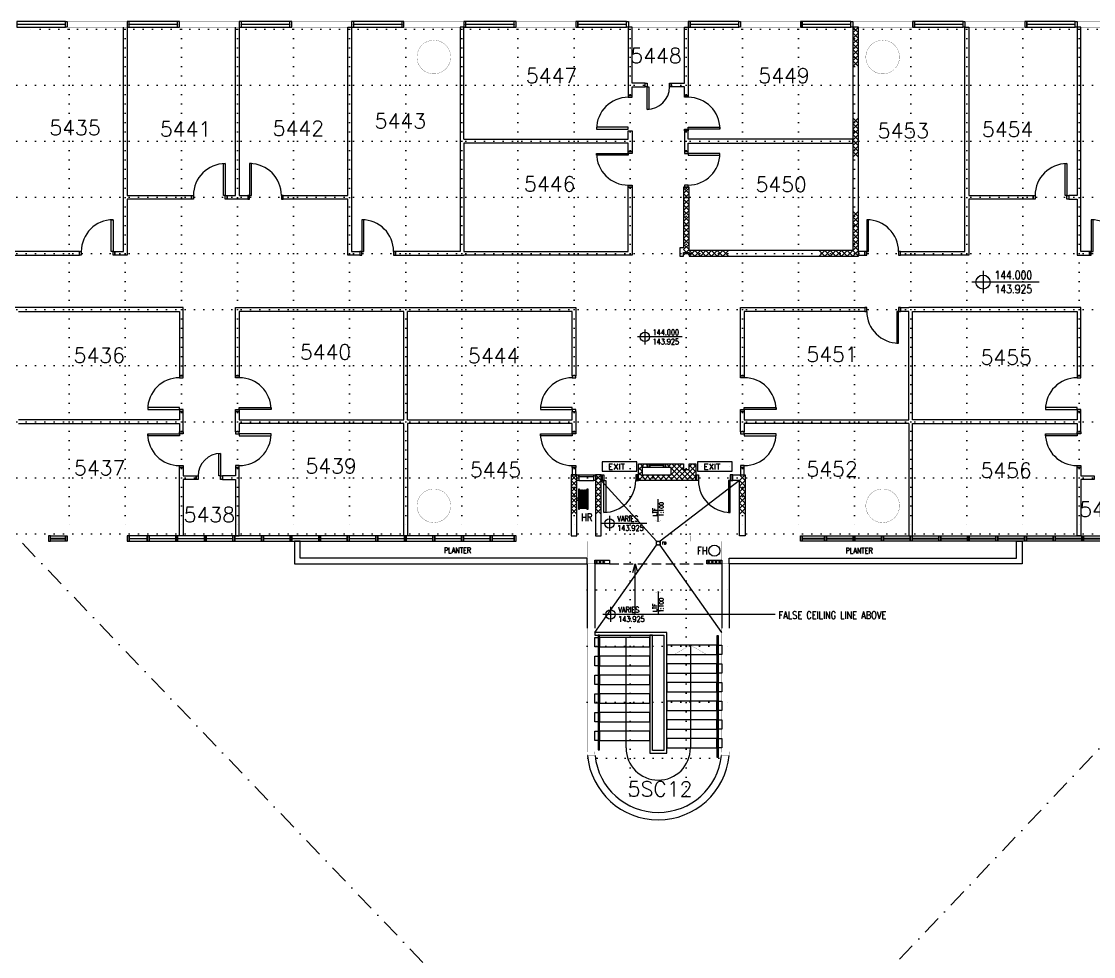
# Model space of a CAD drawing. Extents: x -68523 to 336700, y -113452 to 119396.
# Drawn here: x 54975 to 83638, y 6746 to 31753 of the extents above; entities that cross this region are included whole.
import ezdxf

# ---------------------------------------------------------------- set-up
doc = ezdxf.new("R2010")
doc.units = 0
doc.header["$LTSCALE"] = 1000
doc.header["$MEASUREMENT"] = 0
for name, pattern in [('S3144a$0$DASHDOT', [1, 0.5, -0.25, 0, -0.25]), ('S3144a$0$DOT', [0.25, 0, -0.25]), ('S3144a$0$HIDDEN', [0.375, 0.25, -0.125])]:
    doc.linetypes.add(name, pattern=pattern)
for name, color, linetype in [('S3144a$0$11', 14, 'CONTINUOUS'), ('S3144a$0$17', 14, 'CONTINUOUS'), ('S3144a$0$20', 7, 'CONTINUOUS'), ('S3144a$0$22', 7, 'CONTINUOUS'), ('S3144a$0$23', 7, 'CONTINUOUS'), ('S3144a$0$25', 7, 'CONTINUOUS'), ('S3144a$0$30', 1, 'CONTINUOUS'), ('S3144a$0$35', 7, 'CONTINUOUS'), ('S3144a$0$39', 7, 'CONTINUOUS'), ('S3144a$0$4', 7, 'CONTINUOUS'), ('S3144a$0$45', 7, 'CONTINUOUS'), ('S3144a$0$48', 2, 'CONTINUOUS'), ('S3144a$0$56', 7, 'CONTINUOUS'), ('S3144a$0$6', 7, 'CONTINUOUS'), ('S3144a$0$ROOM-NO', 4, 'CONTINUOUS')]:
    doc.layers.add(name, color=color, linetype=linetype)
doc.styles.add('S3144a$0$STANDARD', font='SIMPLEX')

msp = doc.modelspace()

# ---------------------------------------------------------------- linework, layer by layer
at = {"layer": 'S3144a$0$11', "color": 14, "linetype": 'Continuous'}
for points in [[(70100.1, 17400.1), (62425.1, 17400.1), (62425.1, 17850.1), (62275.1, 17850.1), (62275.1, 17250.1), (70100.1, 17250.1), (70100.1, 17400.1)], [(73900.1, 17400.1), (81575.1, 17400.1), (81575.1, 17850.1), (81725.1, 17850.1), (81725.1, 17250.1), (73900.1, 17250.1), (73900.1, 17400.1)]]:
    msp.add_lwpolyline(points, dxfattribs=at)
for points in [[(70700.1, 17250.1), (70300.1, 17250.1), (70300.1, 17350.1), (70700.1, 17350.1)], [(73700.1, 17250.1), (73300.1, 17250.1), (73300.1, 17350.1), (73700.1, 17350.1)]]:
    msp.add_lwpolyline(points, close=True, dxfattribs=at)
at = {"layer": 'S3144a$0$11', "color": 14, "linetype": 'Continuous', "const_width": 5}
for points in [[(70300.1, 12300), (70300.1, 15525.1), (70100.1, 15525.1), (70100.1, 12300)], [(73900.1, 12300), (73900.1, 15525.1), (73700.1, 15525.1), (73700.1, 12300)], [(70108.2, 12125.1), (70309.1, 12125.1)], [(73892, 12125.1), (73691.1, 12125.1)]]:
    msp.add_lwpolyline(points, dxfattribs=at)
for points in [[(70100.1, 12300, 0.02305), (70108.2, 12125.1, 0.02305)], [(70300.1, 12300, 0.025772), (70309.1, 12125.1, 0.025772)], [(73691.1, 12125.1, 0.025772), (73700.1, 12300, 0.025772)], [(73892, 12125.1, 0.02305), (73900.1, 12300, 0.02305)]]:
    msp.add_lwpolyline(points, format="xyb", dxfattribs=at)
at = {"layer": 'S3144a$0$17', "color": 14, "linetype": 'Continuous'}
for points in [[(57799.8, 31600.1), (57799.8, 27100.1), (59524.8, 27100.1), (59524.8, 27000.1), (57799.8, 27000.1), (57799.8, 25500.1), (57474.8, 25500.1), (57474.8, 25600.1), (57699.8, 25600.1), (57699.8, 31600.1)], [(60800, 31600.1), (60799.8, 27100.1), (61024.8, 27100.1), (61024.8, 27000.1), (60474.8, 27000.1), (60474.8, 27100.1), (60699.8, 27100.1), (60700, 31600.1)], [(63700, 25500), (63699.9, 26999.3), (61974.8, 26999.3), (61974.8, 27099.3), (63699.9, 27099.3), (63700, 31600.1), (63800, 31600.1), (63800, 25600), (64025, 25600.1), (64025, 25500.1), (63700, 25500)], [(63700, 28600.2), (63700, 31600.1), (63800, 31600.1), (63800, 25600), (64025, 25600.1), (64025, 25500.1), (63800, 25500), (63700, 25500)], [(66800, 28600.2), (66800, 31600.1), (66700, 31600.1), (66700, 25600.1), (64975, 25600.1), (64975, 25500.1), (66800, 25500.1), (66800, 25500.1)], [(66800, 28600.2), (71200, 28600), (71200, 28825), (71300, 28825), (71300, 28275), (71200, 28275), (71200, 28500), (66800, 28500.2)], [(77200, 28500.2), (77200, 28600.2), (72800, 28600), (72800, 28825), (72700, 28825), (72700, 28275), (72800, 28275), (72800, 28500), (77200, 28500.2)], [(66800, 28500.3), (66800, 27100.1), (66800, 27000.1), (66800, 25600.3)], [(66800, 25600.2), (71200, 25600), (71200, 27325), (71300, 27325), (71300, 25600), (71300, 25500), (66800, 25500.2)], [(54800, 25500.1), (56524.8, 25500.1), (56524.8, 25600.1), (54800, 25600.1)], [(54900.1, 24000.1), (59200, 24000.2), (59200, 22275.2), (59300, 22275.2), (59300, 24000.2), (59300, 24100.2), (54800, 24100.1)], [(65300, 21100.1), (69700, 21100.2), (69700, 21325.2), (69800, 21325.2), (69800, 21000.2), (69800, 21000.2), (69800, 20775.2), (69700, 20775.2), (69700, 21000.2), (65300, 21000.1), (65300, 18000.1), (65200, 18000.1), (65200, 21000.1), (60800, 21000.2), (60800, 20775.2), (60700, 20775.2), (60700, 21325.2), (60800, 21325.2), (60800, 21100.2), (65200, 21100.1), (65200, 24000.1), (60800, 24000.2), (60800, 22275.2), (60700, 22275.2), (60700, 24000.2), (60700, 24100.2), (65200, 24100.1), (65300, 24100.1), (69800, 24100.2), (69800, 24000.2), (69800, 22275.2), (69700, 22275.2), (69700, 24000.2), (65300, 24000.1)], [(77525, 24000.1), (74300, 24000.2), (74300, 22275.2), (74200, 22275.2), (74200, 24000.2), (74200, 24100.2), (77525, 24100.1)], [(78475, 24100.1), (78700, 24100.1)], [(78700, 21000.1), (78700, 18000.1), (78800, 18000.1), (78800, 21000.1), (83200, 21000.2), (83200, 20775.2), (83300, 20775.2), (83300, 21325.2), (83200, 21325.2), (83200, 21100.2), (78800, 21100.1), (78800, 24000.1), (83200, 24000.2), (83200, 22275.2), (83300, 22275.2), (83300, 24000.2), (83300, 24100.2), (78800, 24100.1), (78700, 24100.1)], [(65300, 21100.1), (65300, 22500.1), (65300, 22600.1), (65300, 24000.1)], [(78700, 24000.1), (78475, 24000.1)], [(78700, 21100.1), (78700, 22500.1), (78700, 22600.1), (78700, 24000.1)], [(54900.1, 21000.1), (59200, 21000.2), (59200, 20775.2), (59300, 20775.2), (59300, 21325.2), (59200, 21325.2), (59200, 21100.2), (54900.1, 21100.1)], [(78700, 21000.1), (74300, 21000.2), (74300, 20775.2), (74200, 20775.2), (74200, 21325.2), (74300, 21325.2), (74300, 21100.2), (78700, 21100.1)]]:
    msp.add_lwpolyline(points, dxfattribs=at)
for points in [[(71200, 29775), (71300, 29775), (71300, 30000), (71650.4, 30000), (71650.4, 30100), (71300, 30100), (71300, 31600.1), (71200, 31600.1)], [(72799.2, 29775), (72699.2, 29775), (72700, 30000), (72349.6, 30000), (72349.6, 30100), (72700, 30100), (72699.2, 31600.1), (72799.2, 31600.1)], [(80300, 25500.1), (78475, 25500.1), (78475, 25600.1), (80200, 25600.1), (80200, 31600.1), (80300, 31600.1), (80300, 27100.1), (82025, 27100.1), (82025, 27000.1), (80300, 27000.1), (80300, 25600.1)], [(83300, 31600.1), (83200, 31600.1), (83200, 27100.1), (82975, 27100.1), (82975, 27000.1), (83200, 27000.1), (83200, 25500.1), (83525, 25500.1), (83525, 25600.1), (83300, 25600.1)], [(77525, 25600.1), (77350, 25600.1), (77350, 25500), (77525, 25500)], [(59200, 19825.2), (59300, 19825.2), (59300, 19600.2), (59650.4, 19600), (59650.4, 19500), (59300, 19500.2), (59300, 18000.1), (59200, 18000.1)], [(60800, 19825.2), (60700, 19825.2), (60700, 19600.2), (60349.6, 19600), (60349.6, 19500), (60700, 19500.2), (60700, 18000.1), (60800, 18000.1)], [(69800, 19825.2), (69700, 19825.2), (69700, 19625), (69800, 19625)], [(74300, 19825.2), (74200, 19825.2), (74200, 19625), (74300, 19625)], [(83200, 19825.2), (83300, 19825.2), (83300, 19600.2), (83650.4, 19600), (83650.4, 19500), (83300, 19500.2), (83300, 18000.1), (83200, 18000.1)]]:
    msp.add_lwpolyline(points, close=True, dxfattribs=at)
at = {"layer": 'S3144a$0$20', "color": 14, "linetype": 'S3144a$0$DASHDOT'}
for p, q in [((55000.1, 17800.1), (89250.3, -18049.9)), ((55050.1, -17999.9), (89047.4, 17850.1))]:
    msp.add_line(p, q, dxfattribs=at)
at = {"layer": 'S3144a$0$20', "color": 14, "linetype": 'Continuous', "const_width": 5}
for points in [[(56200.1, 31750.1), (57800.1, 31750.1), (57800.1, 31600.1), (56200.1, 31600.1)], [(59200.1, 31750.1), (60800.1, 31750.1), (60800.1, 31600.1), (59200.1, 31600.1)], [(62200.1, 31750.1), (63800.1, 31750.1), (63800.1, 31600.1), (62200.1, 31600.1)], [(65200.1, 31750.1), (66800.1, 31750.1), (66800.1, 31600.1), (65200.1, 31600.1)], [(68200.1, 31750.1), (69800.1, 31750.1), (69800.1, 31600.1), (68200.1, 31600.1)], [(71127.2, 17850.1), (70300.1, 17850.1), (70300.1, 17250.1), (70100.1, 17250.1), (70100.1, 17850.1), (68200.2, 17850.1), (68200.2, 18000.1), (71127.2, 18000.1)], [(72873, 17850.1), (73700.1, 17850.1), (73700.1, 17250.1), (73900.1, 17250.1), (73900.1, 17850.1), (75800, 17850.1), (75800, 18000.1), (72873, 18000.1)]]:
    msp.add_lwpolyline(points, close=True, dxfattribs=at)
at = {"layer": 'S3144a$0$20', "color": 3, "linetype": 'Continuous', "const_width": 5}
for points in [[(71200.1, 31750.1), (72800.1, 31750.1), (72800.1, 31600.1), (71200.1, 31600.1)], [(74200.1, 31750.1), (75800.1, 31750.1), (75800.1, 31600.1), (74200.1, 31600.1)], [(77200.1, 31750.1), (78800.1, 31750.1), (78800.1, 31600.1), (77200.1, 31600.1)], [(80200.1, 31750.1), (81800.1, 31750.1), (81800.1, 31600.1), (80200.1, 31600.1)], [(83200.1, 31750.1), (84800.1, 31750.1), (84800.1, 31600.1), (83200.1, 31600.1)], [(57800.2, 17850.1), (56200.2, 17850.1), (56200.2, 18000.1), (57800.2, 18000.1)]]:
    msp.add_lwpolyline(points, close=True, dxfattribs=at)
at = {"layer": 'S3144a$0$20', "color": 14, "linetype": 'Continuous'}
for points in [[(77350, 31600.1), (77200, 31600.1), (77200, 25625), (72825, 25625), (72825, 27325), (72675, 27325), (72675, 25700), (72575, 25700), (72575, 25475), (72675, 25475), (72675, 25575), (72825, 25575), (72825, 25475), (77350, 25475)], [(71471, 19925), (71721, 19925), (71721, 19825), (71571, 19825), (71571, 19625), (72341, 19625), (72341, 19825), (72191, 19825), (72191, 19925), (72675, 19925), (72675, 19775), (72825, 19775), (72825, 19925), (73002, 19925), (73002, 19475), (71471, 19475)], [(69675, 18000), (69825, 18000), (69825, 19625), (69675, 19625)], [(70325, 18000), (70475, 18000), (70475, 19625), (70325, 19625)], [(73998, 19625), (74325, 19625), (74325, 18000), (74175, 18000), (74175, 19475), (73998, 19475)]]:
    msp.add_lwpolyline(points, close=True, dxfattribs=at)
at = {"layer": 'S3144a$0$20', "color": 3, "linetype": 'Continuous', "const_width": 5}
msp.add_lwpolyline([(54950.1, 17850.1), (55700.2, 17850.1), (55700.2, 18000.1), (54950.1, 18000.1)], dxfattribs=at)
at = {"layer": 'S3144a$0$22', "color": 14, "linetype": 'Continuous'}
for p, q in [((71471, 19759.8), (71636.2, 19925)), ((71471, 19901.2), (71494.8, 19925)), ((71471, 19827.7), (71571, 19727.7)), ((71515.2, 19925), (71615.2, 19825)), ((71656.6, 19925), (71721, 19860.6)), ((71677.7, 19825), (71721, 19868.3)), ((72191, 19914.1), (72201.9, 19925)), ((72222.3, 19925), (72322.3, 19825)), ((72243.3, 19825), (72343.3, 19925)), ((72317.6, 19475), (72675, 19832.4)), ((72341, 19639.8), (72626.2, 19925)), ((72341, 19781.2), (72484.8, 19925)), ((72341, 19806.3), (72672.3, 19475)), ((72363.7, 19925), (72813.7, 19475)), ((72505.1, 19925), (72955.1, 19475)), ((72600.4, 19475), (73002, 19876.6)), ((72646.5, 19925), (72675, 19896.5)), ((72825, 19841), (72909, 19925)), ((72825, 19887.9), (73002, 19710.9)), ((72929.4, 19925), (73002, 19852.4)), ((71471, 19618.3), (71571, 19718.3)), ((71471, 19686.3), (71682.3, 19475)), ((71471, 19476.9), (71619.1, 19625)), ((71471, 19544.9), (71540.9, 19475)), ((71610.5, 19475), (71760.5, 19625)), ((71673.7, 19625), (71823.7, 19475)), ((71751.9, 19475), (71901.9, 19625)), ((71815.2, 19625), (71965.2, 19475)), ((71893.3, 19475), (72043.3, 19625)), ((71956.6, 19625), (72106.6, 19475)), ((72034.8, 19475), (72184.8, 19625)), ((72098, 19625), (72248, 19475)), ((72176.2, 19475), (72326.2, 19625)), ((72239.4, 19625), (72389.4, 19475)), ((72341, 19664.8), (72530.8, 19475)), ((72459, 19475), (72759, 19775)), ((72741.9, 19475), (73002, 19735.1)), ((72796.5, 19775), (73002, 19569.5)), ((72883.3, 19475), (73002, 19593.7))]:
    msp.add_line(p, q, dxfattribs=at)
for points in [[(77200, 31600.1), (77350, 31450.1), (77200, 31300.1), (77350, 31150.1), (77200, 31000.1), (77350, 30850.1), (77200, 30700.1), (77350, 30550.1)], [(77350, 31600.1), (77200, 31450.1), (77350, 31300.1), (77200, 31150.1), (77350, 31000.1), (77200, 30850.1), (77350, 30700.1), (77200, 30550.1)], [(77200, 29175), (77350, 29025), (77200, 28875), (77350, 28725), (77200, 28575), (77350, 28425), (77200, 28275), (77350, 28125)], [(77350, 29175), (77200, 29025), (77350, 28875), (77200, 28725), (77350, 28575), (77200, 28425), (77350, 28275), (77200, 28125)], [(72675, 27300), (72825, 27150), (72675, 27000), (72825, 26850), (72675, 26700), (72825, 26550)], [(72825, 27300), (72675, 27150), (72825, 27000), (72675, 26850), (72825, 26700), (72675, 26550)], [(77200, 26675), (77350, 26525), (77200, 26375), (77350, 26225), (77200, 26075), (77350, 25925), (77200, 25775), (77350, 25625)], [(77350, 26675), (77200, 26525), (77350, 26375), (77200, 26225), (77350, 26075), (77200, 25925), (77350, 25775), (77200, 25625)], [(72675, 26550), (72825, 26400), (72675, 26250), (72825, 26100), (72675, 25950), (72825, 25800), (72675, 25650), (72825, 25500)], [(72825, 26550), (72675, 26400), (72825, 26250), (72675, 26100), (72825, 25950), (72675, 25800), (72825, 25650), (72675, 25500)], [(72825, 25475), (72975, 25625), (73125, 25475), (73275, 25625), (73425, 25475), (73575, 25625), (73725, 25475), (73875, 25625)], [(72825, 25625), (72975, 25475), (73125, 25625), (73275, 25475), (73425, 25625), (73575, 25475), (73725, 25625), (73875, 25475)], [(76300, 25475), (76450, 25625), (76600, 25475), (76750, 25625), (76900, 25475), (77050, 25625), (77200, 25475), (77350, 25625)], [(76300, 25625), (76450, 25475), (76600, 25625), (76750, 25475), (76900, 25625), (77050, 25475), (77200, 25625), (77350, 25475)], [(69675, 19625), (69825, 19475), (69675, 19325), (69825, 19175), (69675, 19025), (69825, 18875), (69675, 18725), (69825, 18575)], [(69825, 19625), (69675, 19475), (69825, 19325), (69675, 19175), (69825, 19025), (69675, 18875), (69825, 18725), (69675, 18575)], [(70325, 19625), (70475, 19475), (70325, 19325), (70475, 19175), (70325, 19025), (70475, 18875), (70325, 18725), (70475, 18575)], [(70475, 19625), (70325, 19475), (70475, 19325), (70325, 19175), (70475, 19025), (70325, 18875), (70475, 18725), (70325, 18575)], [(74175, 19625), (74325, 19475), (74175, 19325), (74325, 19175), (74175, 19025), (74325, 18875), (74175, 18725), (74325, 18575)], [(74325, 19625), (74175, 19475), (74325, 19325), (74175, 19175), (74325, 19025), (74175, 18875), (74325, 18725), (74175, 18575)], [(70300.1, 17347.6), (70397.6, 17250.1), (70495.1, 17347.6), (70592.6, 17250.1)], [(70300.1, 17250.1), (70397.6, 17347.6), (70495.1, 17250.1), (70592.6, 17347.6)], [(73300.1, 17250.1), (73397.6, 17347.6), (73495.1, 17250.1), (73592.6, 17347.6), (73690.1, 17250.1)], [(73300.1, 17347.6), (73397.6, 17250.1), (73495.1, 17347.6), (73592.6, 17250.1), (73690.1, 17347.6)]]:
    msp.add_lwpolyline(points, dxfattribs=at)
at = {"layer": 'S3144a$0$23', "color": 14, "linetype": 'Continuous'}
for p, q in [((70100.1, 17250.1), (70100.1, 15525.1)), ((70300.1, 17250.1), (70300.1, 15525.1)), ((73700.1, 17250.1), (73700.1, 15525.1)), ((73900.1, 17250.1), (73900.1, 15525.1))]:
    msp.add_line(p, q, dxfattribs=at)
at = {"layer": 'S3144a$0$23', "color": 2, "linetype": 'S3144a$0$HIDDEN'}
msp.add_line((70700.1, 17250.1), (73300.1, 17250.1), dxfattribs=at)
at = {"layer": 'S3144a$0$23', "color": 10, "linetype": 'Continuous'}
for points in [[(54850.1, 31680.1), (56150.1, 31680.1), (56150.1, 31750.1), (54850.1, 31750.1)], [(54850.1, 31600.1), (56150.1, 31600.1), (56150.1, 31670.1), (54850.1, 31670.1)], [(56200.1, 31600.1), (56150.1, 31600.1), (56150.1, 31750.1), (56200.1, 31750.1)], [(69800.1, 31600.1), (69850.1, 31600.1), (69850.1, 31750.1), (69800.1, 31750.1)], [(69850.1, 31680.1), (71150.1, 31680.1), (71150.1, 31750.1), (69850.1, 31750.1)], [(69850.1, 31600.1), (71150.1, 31600.1), (71150.1, 31670.1), (69850.1, 31670.1)], [(71200.1, 31600.1), (71150.1, 31600.1), (71150.1, 31750.1), (71200.1, 31750.1)], [(72800.1, 31600.1), (72850.1, 31600.1), (72850.1, 31750.1), (72800.1, 31750.1)], [(72850.1, 31680.1), (74150.1, 31680.1), (74150.1, 31750.1), (72850.1, 31750.1)], [(72850.1, 31600.1), (74150.1, 31600.1), (74150.1, 31670.1), (72850.1, 31670.1)], [(74200.1, 31600.1), (74150.1, 31600.1), (74150.1, 31750.1), (74200.1, 31750.1)], [(75800.1, 31600.1), (75850.1, 31600.1), (75850.1, 31750.1), (75800.1, 31750.1)], [(75850.1, 31680.1), (77150.1, 31680.1), (77150.1, 31750.1), (75850.1, 31750.1)], [(75850.1, 31600.1), (77150.1, 31600.1), (77150.1, 31670.1), (75850.1, 31670.1)], [(77200.1, 31600.1), (77150.1, 31600.1), (77150.1, 31750.1), (77200.1, 31750.1)], [(78800.1, 31600.1), (78850.1, 31600.1), (78850.1, 31750.1), (78800.1, 31750.1)], [(78850.1, 31680.1), (80150.1, 31680.1), (80150.1, 31750.1), (78850.1, 31750.1)], [(78850.1, 31600.1), (80150.1, 31600.1), (80150.1, 31670.1), (78850.1, 31670.1)], [(80200.1, 31600.1), (80150.1, 31600.1), (80150.1, 31750.1), (80200.1, 31750.1)], [(81800.1, 31600.1), (81850.1, 31600.1), (81850.1, 31750.1), (81800.1, 31750.1)], [(81850.1, 31680.1), (83150.1, 31680.1), (83150.1, 31750.1), (81850.1, 31750.1)], [(81850.1, 31600.1), (83150.1, 31600.1), (83150.1, 31670.1), (81850.1, 31670.1)], [(83200.1, 31600.1), (83150.1, 31600.1), (83150.1, 31750.1), (83200.1, 31750.1)], [(55700.2, 17850.1), (55750.2, 17850.1), (55750.2, 18000.1), (55700.2, 18000.1)], [(56150.1, 17930.1), (55750.2, 17930.1), (55750.2, 18000.1), (56150.1, 18000.1)], [(56150.1, 17850.1), (55750.2, 17850.1), (55750.2, 17920.1), (56150.1, 17920.1)], [(56200.2, 17850.1), (56150.2, 17850.1), (56150.2, 18000.1), (56200.2, 18000.1)], [(57850.8, 18000.1), (57800.8, 18000.1), (57800.8, 17850.1), (57850.8, 17850.1)], [(58336.9, 18000.1), (57850.8, 18000.1), (57850.8, 17930.1), (58336.9, 17930.1)], [(58336.9, 17920.1), (57850.8, 17920.1), (57850.8, 17850.1), (58336.9, 17850.1)], [(58386.9, 18000.1), (58336.9, 18000.1), (58336.9, 17850.1), (58386.9, 17850.1)], [(59101, 18000.1), (58386.9, 18000.1), (58386.9, 17930.1), (59101, 17930.1)], [(59101, 17920.1), (58386.9, 17920.1), (58386.9, 17850.1), (59101, 17850.1)], [(59151, 18000.1), (59101, 18000.1), (59101, 17850.1), (59151, 17850.1)], [(59865.1, 18000.1), (59151, 18000.1), (59151, 17930.1), (59865.1, 17930.1)], [(59865.1, 17920.1), (59151, 17920.1), (59151, 17850.1), (59865.1, 17850.1)], [(59915.1, 18000.1), (59865.1, 18000.1), (59865.1, 17850.1), (59915.1, 17850.1)], [(60629.2, 18000.1), (59915.1, 18000.1), (59915.1, 17930.1), (60629.2, 17930.1)], [(60629.2, 17920.1), (59915.1, 17920.1), (59915.1, 17850.1), (60629.2, 17850.1)], [(60679.2, 18000.1), (60629.2, 18000.1), (60629.2, 17850.1), (60679.2, 17850.1)], [(61393.3, 18000.1), (60679.2, 18000.1), (60679.2, 17930.1), (61393.3, 17930.1)], [(61393.3, 17920.1), (60679.2, 17920.1), (60679.2, 17850.1), (61393.3, 17850.1)], [(61443.3, 18000.1), (61393.3, 18000.1), (61393.3, 17850.1), (61443.3, 17850.1)], [(62157.4, 18000.1), (61443.3, 18000.1), (61443.3, 17930.1), (62157.4, 17930.1)], [(62157.4, 17920.1), (61443.3, 17920.1), (61443.3, 17850.1), (62157.4, 17850.1)], [(62207.4, 18000.1), (62157.4, 18000.1), (62157.4, 17850.1), (62207.4, 17850.1)], [(62921.5, 18000.1), (62207.4, 18000.1), (62207.4, 17930.1), (62921.5, 17930.1)], [(62921.5, 17920.1), (62207.4, 17920.1), (62207.4, 17850.1), (62921.5, 17850.1)], [(62971.5, 18000.1), (62921.5, 18000.1), (62921.5, 17850.1), (62971.5, 17850.1)], [(63685.6, 18000.1), (62971.5, 18000.1), (62971.5, 17930.1), (63685.6, 17930.1)], [(63685.6, 17920.1), (62971.5, 17920.1), (62971.5, 17850.1), (63685.6, 17850.1)], [(63735.6, 18000.1), (63685.6, 18000.1), (63685.6, 17850.1), (63735.6, 17850.1)], [(64449.7, 18000.1), (63735.6, 18000.1), (63735.6, 17930.1), (64449.7, 17930.1)], [(64449.7, 17920.1), (63735.6, 17920.1), (63735.6, 17850.1), (64449.7, 17850.1)], [(64499.7, 18000.1), (64449.7, 18000.1), (64449.7, 17850.1), (64499.7, 17850.1)], [(65213.8, 18000.1), (64499.7, 18000.1), (64499.7, 17930.1), (65213.8, 17930.1)], [(65213.8, 17920.1), (64499.7, 17920.1), (64499.7, 17850.1), (65213.8, 17850.1)], [(65263.8, 18000.1), (65213.8, 18000.1), (65213.8, 17850.1), (65263.8, 17850.1)], [(65977.9, 18000.1), (65263.8, 18000.1), (65263.8, 17930.1), (65977.9, 17930.1)], [(65977.9, 17920.1), (65263.8, 17920.1), (65263.8, 17850.1), (65977.9, 17850.1)], [(66027.9, 18000.1), (65977.9, 18000.1), (65977.9, 17850.1), (66027.9, 17850.1)], [(66742, 18000.1), (66027.9, 18000.1), (66027.9, 17930.1), (66742, 17930.1)], [(66742, 17920.1), (66027.9, 17920.1), (66027.9, 17850.1), (66742, 17850.1)], [(66792, 18000.1), (66742, 18000.1), (66742, 17850.1), (66792, 17850.1)], [(67506.1, 18000.1), (66792, 18000.1), (66792, 17930.1), (67506.1, 17930.1)], [(67506.1, 17920.1), (66792, 17920.1), (66792, 17850.1), (67506.1, 17850.1)], [(67556.1, 18000.1), (67506.1, 18000.1), (67506.1, 17850.1), (67556.1, 17850.1)], [(68150.2, 18000.1), (67556.1, 18000.1), (67556.1, 17930.1), (68150.2, 17930.1)], [(68150.2, 17920.1), (67556.1, 17920.1), (67556.1, 17850.1), (68150.2, 17850.1)], [(68200.2, 18000.1), (68150.2, 18000.1), (68150.2, 17850.1), (68200.2, 17850.1)], [(75800, 18000.1), (75850, 18000.1), (75850, 17850.1), (75800, 17850.1)], [(75850, 18000.1), (76444.1, 18000.1), (76444.1, 17930.1), (75850, 17930.1)], [(75850, 17920.1), (76444.1, 17920.1), (76444.1, 17850.1), (75850, 17850.1)], [(76444.1, 18000.1), (76494.1, 18000.1), (76494.1, 17850.1), (76444.1, 17850.1)], [(76494.1, 18000.1), (77208.2, 18000.1), (77208.2, 17930.1), (76494.1, 17930.1)], [(76494.1, 17920.1), (77208.2, 17920.1), (77208.2, 17850.1), (76494.1, 17850.1)], [(77208.2, 18000.1), (77258.2, 18000.1), (77258.2, 17850.1), (77208.2, 17850.1)], [(77258.2, 18000.1), (77972.3, 18000.1), (77972.3, 17930.1), (77258.2, 17930.1)], [(77258.2, 17920.1), (77972.3, 17920.1), (77972.3, 17850.1), (77258.2, 17850.1)], [(77972.3, 18000.1), (78022.3, 18000.1), (78022.3, 17850.1), (77972.3, 17850.1)], [(78022.3, 18000.1), (78736.4, 18000.1), (78736.4, 17930.1), (78022.3, 17930.1)], [(78022.3, 17920.1), (78736.4, 17920.1), (78736.4, 17850.1), (78022.3, 17850.1)], [(78736.4, 18000.1), (78786.4, 18000.1), (78786.4, 17850.1), (78736.4, 17850.1)], [(78786.4, 18000.1), (79500.5, 18000.1), (79500.5, 17930.1), (78786.4, 17930.1)], [(78786.4, 17920.1), (79500.5, 17920.1), (79500.5, 17850.1), (78786.4, 17850.1)], [(79500.5, 18000.1), (79550.5, 18000.1), (79550.5, 17850.1), (79500.5, 17850.1)], [(79550.5, 18000.1), (80264.6, 18000.1), (80264.6, 17930.1), (79550.5, 17930.1)], [(79550.5, 17920.1), (80264.6, 17920.1), (80264.6, 17850.1), (79550.5, 17850.1)], [(80264.6, 18000.1), (80314.6, 18000.1), (80314.6, 17850.1), (80264.6, 17850.1)], [(80314.6, 18000.1), (81028.7, 18000.1), (81028.7, 17930.1), (80314.6, 17930.1)], [(80314.6, 17920.1), (81028.7, 17920.1), (81028.7, 17850.1), (80314.6, 17850.1)], [(81028.7, 18000.1), (81078.7, 18000.1), (81078.7, 17850.1), (81028.7, 17850.1)], [(81078.7, 18000.1), (81792.8, 18000.1), (81792.8, 17930.1), (81078.7, 17930.1)], [(81078.7, 17920.1), (81792.8, 17920.1), (81792.8, 17850.1), (81078.7, 17850.1)], [(81792.8, 18000.1), (81842.8, 18000.1), (81842.8, 17850.1), (81792.8, 17850.1)], [(81842.8, 18000.1), (82556.9, 18000.1), (82556.9, 17930.1), (81842.8, 17930.1)], [(81842.8, 17920.1), (82556.9, 17920.1), (82556.9, 17850.1), (81842.8, 17850.1)], [(82556.9, 18000.1), (82606.9, 18000.1), (82606.9, 17850.1), (82556.9, 17850.1)], [(82606.9, 18000.1), (83321, 18000.1), (83321, 17930.1), (82606.9, 17930.1)], [(82606.9, 17920.1), (83321, 17920.1), (83321, 17850.1), (82606.9, 17850.1)], [(83321, 18000.1), (83371, 18000.1), (83371, 17850.1), (83321, 17850.1)], [(83371, 18000.1), (84085.1, 18000.1), (84085.1, 17930.1), (83371, 17930.1)], [(83371, 17920.1), (84085.1, 17920.1), (84085.1, 17850.1), (83371, 17850.1)]]:
    msp.add_lwpolyline(points, close=True, dxfattribs=at)
at = {"layer": 'S3144a$0$23', "color": 14, "linetype": 'Continuous'}
for points in [[(57800.1, 31600.1), (59200.1, 31600.1), (59200.1, 31750.1), (57800.1, 31750.1)], [(57850.1, 31600.1), (59150.1, 31600.1), (59150.1, 31750.1), (57850.1, 31750.1)], [(57850.1, 31680.1), (59150.1, 31680.1), (59150.1, 31670.1), (57850.1, 31670.1)], [(60800.1, 31600.1), (62200.1, 31600.1), (62200.1, 31750.1), (60800.1, 31750.1)], [(60850.1, 31600.1), (62150.1, 31600.1), (62150.1, 31750.1), (60850.1, 31750.1)], [(60850.1, 31680.1), (62150.1, 31680.1), (62150.1, 31670.1), (60850.1, 31670.1)], [(63800.1, 31600.1), (65200.1, 31600.1), (65200.1, 31750.1), (63800.1, 31750.1)], [(63850.1, 31600.1), (65150.1, 31600.1), (65150.1, 31750.1), (63850.1, 31750.1)], [(63850.1, 31680.1), (65150.1, 31680.1), (65150.1, 31670.1), (63850.1, 31670.1)], [(66800.1, 31600.1), (68200.1, 31600.1), (68200.1, 31750.1), (66800.1, 31750.1)], [(66850.1, 31600.1), (68150.1, 31600.1), (68150.1, 31750.1), (66850.1, 31750.1)], [(66850.1, 31680.1), (68150.1, 31680.1), (68150.1, 31670.1), (66850.1, 31670.1)]]:
    msp.add_lwpolyline(points, close=True, dxfattribs=at)
at = {"layer": 'S3144a$0$23', "color": 2, "linetype": 'Continuous'}
for points in [[(71317.7, 17016.7), (71378.8, 17250.1), (71441.2, 17022.7)], [(75129, 15892.6), (71678.8, 15892.6), (71378.8, 15892.6), (71378.8, 17250.1)]]:
    msp.add_lwpolyline(points, dxfattribs=at)
at = {"layer": 'S3144a$0$23', "color": 14, "linetype": 'Continuous'}
for radius, start, end in [(1900, 185.28473, 354.71527), (1700, 185.90856, 354.09144)]:
    msp.add_arc((72000.1, 12300.1), radius, start, end, dxfattribs=at)
at = {"layer": 'S3144a$0$25', "color": 10, "linetype": 'Continuous'}
for p, q in [((71140.2, 12325), (71139.8, 15275.1)), ((72860.2, 15075.1), (72860.6, 12325.1))]:
    msp.add_line(p, q, dxfattribs=at)
for points in [[(70300.1, 15340.1), (71850.1, 15340.1), (72150.1, 15340.1), (72150.1, 12260.1), (71850.1, 12260.1), (71850.1, 15340.1), (71775.1, 15340.1), (71775.1, 12185.1), (72225.1, 12185.1), (72225.1, 15415.1), (71775.1, 15415.1), (70300.1, 15415.1)], [(70390.1, 15025.1), (70300.1, 15025.1), (70300.1, 15275.1), (70390.1, 15275.1)], [(70390.1, 12275.1), (70430.1, 12275.1), (70430.1, 15340.1), (70390.1, 15340.1)], [(70430.1, 15025.1), (71775.1, 15025.1), (71775.1, 15275.1), (70430.1, 15275.1)], [(73570.1, 12075.1), (73610.1, 12075.1), (73610.1, 15325.1), (73570.1, 15325.1)], [(72225.1, 14825.1), (73570.1, 14825.1), (73570.1, 15075.1), (72225.1, 15075.1)], [(73700.1, 14825.1), (73610.1, 14825.1), (73610.1, 15075.1), (73700.1, 15075.1)], [(70390.1, 14525.1), (70300.1, 14525.1), (70300.1, 14775.1), (70390.1, 14775.1)], [(70430.1, 14525.1), (71775.1, 14525.1), (71775.1, 14775.1), (70430.1, 14775.1)], [(72225.1, 14325.1), (73570.1, 14325.1), (73570.1, 14575.1), (72225.1, 14575.1)], [(73700.1, 14325.1), (73610.1, 14325.1), (73610.1, 14575.1), (73700.1, 14575.1)], [(70390.1, 14025.1), (70300.1, 14025.1), (70300.1, 14275.1), (70390.1, 14275.1)], [(70430.1, 14025.1), (71775.1, 14025.1), (71775.1, 14275.1), (70430.1, 14275.1)], [(72225.1, 13825.1), (73570.1, 13825.1), (73570.1, 14075.1), (72225.1, 14075.1)], [(73700.1, 13825.1), (73610.1, 13825.1), (73610.1, 14075.1), (73700.1, 14075.1)], [(70390.1, 13525.1), (70300.1, 13525.1), (70300.1, 13775.1), (70390.1, 13775.1)], [(70430.1, 13525.1), (71775.1, 13525.1), (71775.1, 13775.1), (70430.1, 13775.1)], [(72225.1, 13325.1), (73570.1, 13325.1), (73570.1, 13575.1), (72225.1, 13575.1)], [(73700.1, 13325.1), (73610.1, 13325.1), (73610.1, 13575.1), (73700.1, 13575.1)], [(70390.1, 13025.1), (70300.1, 13025.1), (70300.1, 13275.1), (70390.1, 13275.1)], [(70430.1, 13025.1), (71775.1, 13025.1), (71775.1, 13275.1), (70430.1, 13275.1)], [(72225.1, 12825.1), (73570.1, 12825.1), (73570.1, 13075.1), (72225.1, 13075.1)], [(73700.1, 12825.1), (73610.1, 12825.1), (73610.1, 13075.1), (73700.1, 13075.1)], [(70390.1, 12525.1), (70300.1, 12525.1), (70300.1, 12775.1), (70390.1, 12775.1)], [(70430.1, 12525.1), (71775.1, 12525.1), (71775.1, 12775.1), (70430.1, 12775.1)], [(72225.1, 12325.1), (73570.1, 12325.1), (73570.1, 12575.1), (72225.1, 12575.1)], [(73700.1, 12325.1), (73610.1, 12325.1), (73610.1, 12575.1), (73700.1, 12575.1)]]:
    msp.add_lwpolyline(points, close=True, dxfattribs=at)
at = {"layer": 'S3144a$0$25', "color": 10, "linetype": 'Continuous', "const_width": 5}
msp.add_lwpolyline([(73293.2, 14825.1), (72860.2, 15075.1), (72427.2, 14825.1)], dxfattribs=at)
at = {"layer": 'S3144a$0$25', "color": 10, "linetype": 'Continuous'}
msp.add_arc((72000.1, 12325.1), 860.5, 180, 0, dxfattribs=at)
at = {"layer": 'S3144a$0$30', "color": 7, "linetype": 'Continuous'}
for p, q in [((77525, 24100.1), (77525, 24000.1)), ((78475, 24100.1), (78475, 24000.1))]:
    msp.add_line(p, q, dxfattribs=at)
for points in [[(71700.4, 30000), (71750.4, 30000), (71750.4, 29400), (71700.4, 29400), (71700.4, 30000), (71650.4, 30000), (71650.4, 30100), (71700.4, 30100)], [(72349.6, 30000), (72299.6, 30000), (72299.6, 30100), (72349.6, 30100)], [(71200, 29775), (71200, 29725), (71300, 29725), (71300, 29775)], [(72800, 29775), (72800, 29725), (72700, 29725), (72700, 29775)], [(71200, 28875), (71200, 28925), (70350, 28925), (70350, 28875)], [(72800, 28875), (72800, 28825), (72700, 28825), (72700, 28875)], [(72800, 28875), (72800, 28925), (73650, 28925), (73650, 28875)], [(71200, 28225), (71200, 28175), (70350, 28175), (70350, 28225)], [(71200, 28225), (71200, 28275), (71300, 28275), (71300, 28225)], [(72800, 28225), (72800, 28275), (72700, 28275), (72700, 28225)], [(72800, 28225), (72800, 28175), (73650, 28175), (73650, 28225)], [(60424.8, 27100.1), (60374.8, 27100.1), (60374.8, 27950.1), (60424.8, 27950.1)], [(61074.8, 27100.1), (61124.8, 27100.1), (61124.8, 27950.1), (61074.8, 27950.1)], [(82925, 27100.1), (82875, 27100.1), (82875, 27950.1), (82925, 27950.1)], [(71200, 27325), (71200, 27375), (71300, 27375), (71300, 27325)], [(72800, 27325), (72800, 27375), (72700, 27375), (72700, 27325)], [(59524.8, 27100.1), (59574.8, 27100.1), (59574.8, 27000.1), (59524.8, 27000.1)], [(60424.8, 27100.1), (60474.8, 27100.1), (60474.8, 27000.1), (60424.8, 27000.1)], [(61074.8, 27100.1), (61024.8, 27100.1), (61024.8, 27000.1), (61074.8, 27000.1)], [(61974.8, 27100.1), (61924.8, 27100.1), (61924.8, 27000.1), (61974.8, 27000.1)], [(82025, 27100.1), (82075, 27100.1), (82075, 27000.1), (82025, 27000.1)], [(82925, 27100.1), (82975, 27100.1), (82975, 27000.1), (82925, 27000.1)], [(57424.8, 25600.1), (57374.8, 25600.1), (57374.8, 26450.1), (57424.8, 26450.1)], [(64075, 25600.1), (64125, 25600.1), (64125, 26450.1), (64075, 26450.1)], [(77575, 25600.1), (77625, 25600.1), (77625, 26450.1), (77575, 26450.1)], [(83575, 25600.1), (83625, 25600.1), (83625, 26450.1), (83575, 26450.1)], [(56524.8, 25600.1), (56574.8, 25600.1), (56574.8, 25500.1), (56524.8, 25500.1)], [(57424.8, 25600.1), (57474.8, 25600.1), (57474.8, 25500.1), (57424.8, 25500.1)], [(64075, 25600.1), (64025, 25600.1), (64025, 25500.1), (64075, 25500.1)], [(64975, 25600.1), (64925, 25600.1), (64925, 25500.1), (64975, 25500.1)], [(77575, 25600.1), (77525, 25600.1), (77525, 25500.1), (77575, 25500.1)], [(78475, 25600.1), (78425, 25600.1), (78425, 25500.1), (78475, 25500.1)], [(83575, 25600.1), (83525, 25600.1), (83525, 25500.1), (83575, 25500.1)], [(77525, 24000.1), (77575, 24000.1), (77575, 24100.1), (77525, 24100.1)], [(78425, 24000.1), (78475, 24000.1), (78475, 24100.1), (78425, 24100.1)], [(78425, 24000.1), (78375, 24000.1), (78375, 23150.1), (78425, 23150.1)], [(59200, 22275.2), (59200, 22225.2), (59300, 22225.2), (59300, 22275.2)], [(60800, 22275.2), (60800, 22225.2), (60700, 22225.2), (60700, 22275.2)], [(69700, 22275.2), (69700, 22225.2), (69800, 22225.2), (69800, 22275.2)], [(74300, 22275.2), (74300, 22225.2), (74200, 22225.2), (74200, 22275.2)], [(83200, 22275.2), (83200, 22225.2), (83300, 22225.2), (83300, 22275.2)], [(59200, 21375.2), (59200, 21425.2), (58350, 21425.2), (58350, 21375.2)], [(59200, 21375.2), (59200, 21325.2), (59300, 21325.2), (59300, 21375.2)], [(60800, 21375.2), (60800, 21325.2), (60700, 21325.2), (60700, 21375.2)], [(60800, 21375.2), (60800, 21425.2), (61650, 21425.2), (61650, 21375.2)], [(69700, 21375.2), (69700, 21425.2), (68850, 21425.2), (68850, 21375.2)], [(69700, 21375.2), (69700, 21325.2), (69800, 21325.2), (69800, 21375.2)], [(74300, 21375.2), (74300, 21325.2), (74200, 21325.2), (74200, 21375.2)], [(74300, 21375.2), (74300, 21425.2), (75150, 21425.2), (75150, 21375.2)], [(83200, 21375.2), (83200, 21425.2), (82350, 21425.2), (82350, 21375.2)], [(83200, 21375.2), (83200, 21325.2), (83300, 21325.2), (83300, 21375.2)], [(59200, 20725.2), (59200, 20675.2), (58350, 20675.2), (58350, 20725.2)], [(59200, 20725.2), (59200, 20775.2), (59300, 20775.2), (59300, 20725.2)], [(60800, 20725.2), (60800, 20775.2), (60700, 20775.2), (60700, 20725.2)], [(60800, 20725.2), (60800, 20675.2), (61650, 20675.2), (61650, 20725.2)], [(69700, 20725.2), (69700, 20675.2), (68850, 20675.2), (68850, 20725.2)], [(69700, 20725.2), (69700, 20775.2), (69800, 20775.2), (69800, 20725.2)], [(74300, 20725.2), (74300, 20775.2), (74200, 20775.2), (74200, 20725.2)], [(74300, 20725.2), (74300, 20675.2), (75150, 20675.2), (75150, 20725.2)], [(83200, 20725.2), (83200, 20675.2), (82350, 20675.2), (82350, 20725.2)], [(83200, 20725.2), (83200, 20775.2), (83300, 20775.2), (83300, 20725.2)], [(60299.6, 19600), (60249.6, 19600), (60249.6, 20200), (60299.6, 20200), (60299.6, 19600), (60349.6, 19600), (60349.6, 19500), (60299.6, 19500)], [(59200, 19825.2), (59200, 19875.2), (59300, 19875.2), (59300, 19825.2)], [(60800, 19825.2), (60800, 19875.2), (60700, 19875.2), (60700, 19825.2)], [(69700, 19825.2), (69700, 19875.2), (69800, 19875.2), (69800, 19825.2)], [(74300, 19825.2), (74300, 19875.2), (74200, 19875.2), (74200, 19825.2)], [(83200, 19825.2), (83200, 19875.2), (83300, 19875.2), (83300, 19825.2)], [(59650.4, 19600), (59700.4, 19600), (59700.4, 19500), (59650.4, 19500)]]:
    msp.add_lwpolyline(points, close=True, dxfattribs=at)
at = {"layer": 'S3144a$0$30', "color": 14, "linetype": 'Continuous'}
for points in [[(71721, 19925), (71771, 19925), (71771, 19825), (71721, 19825)], [(71771, 19925), (72141, 19925), (72141, 19825), (71771, 19825)], [(71771, 19925), (72141, 19925), (72141, 19875), (71771, 19875)], [(72141, 19925), (72191, 19925), (72191, 19825), (72141, 19825)], [(70475, 19625), (70498, 19625), (70498, 19475), (70498, 19625), (70548, 19625), (70548, 19475), (70475, 19475)], [(71471, 19625), (71448, 19625), (71448, 19475), (71448, 19625), (71398, 19625), (71398, 19475), (71471, 19475)], [(73002, 19625), (73025, 19625), (73025, 19475), (73025, 19625), (73075, 19625), (73075, 19475), (73002, 19475)], [(73998, 19625), (73975, 19625), (73975, 19475), (73975, 19625), (73925, 19625), (73925, 19475), (73998, 19475)], [(70548, 19475), (70598, 19475), (70598, 18625), (70548, 18625)], [(73925, 19475), (73875, 19475), (73875, 18625), (73925, 18625)]]:
    msp.add_lwpolyline(points, close=True, dxfattribs=at)
at = {"layer": 'S3144a$0$30', "color": 7, "linetype": 'Continuous'}
for centre, radius, start, end in [((71700.4, 30000), 600, 270, 0), ((71200, 28875), 850, 90, 180), ((72800, 28875), 850, 0, 90), ((71200, 28225), 850, 180, 270), ((72800, 28225), 850, 270, 0), ((60424.8, 27100.1), 850, 90, 180), ((61074.8, 27100.1), 850, 0, 90), ((82925, 27100.1), 850, 90, 180), ((57424.8, 25600.1), 850, 90, 180), ((64075, 25600.1), 850, 0, 90), ((77575, 25600.1), 850, 0, 90), ((83575, 25600.1), 850, 0, 90), ((78425, 24000.1), 850, 180, 270), ((59200, 21375.2), 850, 90, 180), ((60800, 21375.2), 850, 0, 90), ((69700, 21375.2), 850, 90, 180), ((74300, 21375.2), 850, 0, 90), ((83200, 21375.2), 850, 90, 180), ((59200, 20725.2), 850, 180, 270), ((60800, 20725.2), 850, 270, 0), ((69700, 20725.2), 850, 180, 270), ((74300, 20725.2), 850, 270, 0), ((83200, 20725.2), 850, 180, 270), ((60299.6, 19600), 600, 90, 180)]:
    msp.add_arc(centre, radius, start, end, dxfattribs=at)
at = {"layer": 'S3144a$0$30', "color": 14, "linetype": 'Continuous'}
for centre, start, end in [((70548, 19475), 270, 0), ((73925, 19475), 180, 270)]:
    msp.add_arc(centre, 850, start, end, dxfattribs=at)
at = {"layer": 'S3144a$0$35', "linetype": 'Continuous'}
for p, q in [((80682.1, 25082.5), (80682.1, 24482.5)), ((82182.1, 24782.5), (80382.1, 24782.5)), ((71643.3, 23515.2), (71643.3, 23115.2)), ((72643.3, 23315.2), (71443.3, 23315.2)), ((70696, 18530.2), (70696, 18130.2)), ((71696, 18330.2), (70496, 18330.2)), ((70722.3, 16095.2), (70722.3, 15695.2)), ((71722.3, 15895.2), (70522.3, 15895.2))]:
    msp.add_line(p, q, dxfattribs=at)
for centre, radius in [((80682.1, 24782.5), 187.5), ((71643.3, 23315.2), 125), ((70696, 18330.2), 125), ((70722.3, 15895.2), 125)]:
    msp.add_circle(centre, radius, dxfattribs=at)
at = {"layer": 'S3144a$0$39', "color": 1, "linetype": 'Continuous'}
for points in [[(70498, 19725), (71423, 19725), (71423, 19975), (70498, 19975)], [(73050, 19725), (73975, 19725), (73975, 19975), (73050, 19975)]]:
    msp.add_lwpolyline(points, close=True, dxfattribs=at)
at = {"layer": 'S3144a$0$39', "color": 1, "linetype": 'S3144a$0$DOT'}
for centre in [(70585.5, 19850), (71335.5, 19850), (73137.5, 19850), (73887.5, 19850)]:
    msp.add_circle(centre, 25, dxfattribs=at)
at = {"layer": 'S3144a$0$4', "linetype": 'S3144a$0$DOT'}
for p, q in [((113250, 31550), (55050, 31550)), ((113250, 31550), (55050, 31550)), ((56250, 31550), (56250, 18050)), ((56250, 31550), (56250, 18050)), ((57750, 31550), (57750, 18050)), ((57750, 31550), (57750, 18050)), ((59250, 31550), (59250, 18050)), ((59250, 31550), (59250, 18050)), ((60750, 31550), (60750, 18050)), ((60750, 31550), (60750, 18050)), ((62250, 31550), (62250, 18050)), ((62250, 31550), (62250, 18050)), ((63750, 31550), (63750, 18050)), ((63750, 31550), (63750, 18050)), ((65250, 31550), (65250, 18050)), ((65250, 31550), (65250, 18050)), ((66750, 31550), (66750, 18050)), ((66750, 31550), (66750, 18050)), ((68250, 31550), (68250, 18050)), ((68250, 31550), (68250, 18050)), ((69750, 31550), (69750, 18050)), ((69750, 31550), (69750, 18050)), ((71250, 31550), (71250, 10554.4)), ((71250, 31550), (71250, 10554.4)), ((72750, 31550), (72750, 10554.3)), ((72750, 31550), (72750, 10554.3)), ((74250, 31550), (74250, 18050)), ((74250, 31550), (74250, 18050)), ((75750, 31550), (75750, 18050)), ((75750, 31550), (75750, 18050)), ((77250, 31550), (77250, 18050)), ((77250, 31550), (77250, 18050)), ((78750, 31550), (78750, 18050)), ((78750, 31550), (78750, 18050)), ((80250, 31550), (80250, 18050)), ((80250, 31550), (80250, 18050)), ((81750, 31550), (81750, 18050)), ((81750, 31550), (81750, 18050)), ((83250, 31550), (83250, 18050)), ((83250, 31550), (83250, 18050)), ((54600, 30050), (160950, 30050)), ((54600, 30050), (160950, 30050)), ((54600, 28550), (160950, 28550)), ((54600, 28550), (160950, 28550)), ((54600, 27050), (160950, 27050)), ((54600, 27050), (160950, 27050)), ((54600, 25550), (160950, 25550)), ((54600, 25550), (160950, 25550)), ((54600, 24050), (160950, 24050)), ((54600, 24050), (160950, 24050)), ((54600, 22550), (160950, 22550)), ((54600, 22550), (160950, 22550)), ((54600, 21050), (160950, 21050)), ((54600, 21050), (160950, 21050)), ((54600, 19550), (160950, 19550)), ((54600, 19550), (160950, 19550)), ((54600, 18050), (160950, 18050)), ((54600, 18050), (160950, 18050)), ((70100.1, 16550), (73900.1, 16550)), ((70100.1, 16550), (73900.1, 16550)), ((70100.1, 15050), (73900.1, 15050)), ((70100.1, 15050), (73900.1, 15050)), ((70100.1, 13550), (73900.1, 13550)), ((70100.1, 13550), (73900.1, 13550)), ((70116.6, 12050), (73883.6, 12050)), ((70116.6, 12050), (73883.6, 12050))]:
    msp.add_line(p, q, dxfattribs=at)
at = {"layer": 'S3144a$0$45', "color": 4, "linetype": 'Continuous'}
for p, q in [((70475, 19475), (71950.1, 17850.1)), ((74175, 19475), (72050.1, 17850.1)), ((72000.1, 18368.1), (72000.1, 18975)), ((70300.1, 15415.1), (71950.1, 17750.1)), ((73700.1, 15415.1), (72050.1, 17750.1)), ((72000.1, 16512.1), (72000.1, 15905.2))]:
    msp.add_line(p, q, dxfattribs=at)
at = {"layer": 'S3144a$0$45', "color": 4, "linetype": 'Continuous', "const_width": 5}
for points in [[(72073.1, 18410.3), (72000.1, 18368.1), (71927, 18410.3)], [(71927.1, 16469.9), (72000.1, 16512.1), (72073.2, 16469.9)]]:
    msp.add_lwpolyline(points, dxfattribs=at)
at = {"layer": 'S3144a$0$45', "color": 4, "linetype": 'Continuous'}
msp.add_lwpolyline([(71950.1, 17850.1), (72050.1, 17850.1), (72050.1, 17750.1), (71950.1, 17750.1)], close=True, dxfattribs=at)
msp.add_circle((72000.1, 17800.1), 50, dxfattribs=at)
at = {"layer": 'S3144a$0$56', "color": 1, "linetype": 'Continuous'}
msp.add_line((69875, 19475), (70275, 19475), dxfattribs=at)
at = {"layer": 'S3144a$0$56', "color": 1, "linetype": 'S3144a$0$HIDDEN', "const_width": 5}
msp.add_lwpolyline([(72750, 25537.9), (72750, 19826.5)], dxfattribs=at)
at = {"layer": 'S3144a$0$56', "color": 1, "linetype": 'Continuous'}
for points in [[(69825, 19625), (69875, 19625), (69875, 19475), (69825, 19475)], [(69875, 19625), (70275, 19625), (70275, 19575), (69875, 19575)], [(70275, 19625), (70325, 19625), (70325, 19475), (70275, 19475)]]:
    msp.add_lwpolyline(points, close=True, dxfattribs=at)
msp.add_lwpolyline([(70100, 18740), (70100, 19250), (70115, 19250), (70115, 18700), (70100, 18700), (70100, 18740), (70095, 18730), (70085, 18725), (70075, 18730), (70075, 18730), (70070, 18740), (70070, 19210), (70070, 18740), (70065, 18730), (70055, 18725), (70045, 18730), (70040, 18740), (70040, 19210), (70040, 18740), (70035, 18730), (70025, 18725), (70015, 18730), (70010, 18740), (70010, 19210), (70010, 18740), (70005, 18730), (69995, 18725), (69985, 18730), (69980, 18740), (69980, 19210), (69980, 18740), (69975, 18730), (69965, 18725), (69955, 18730), (69950, 18740), (69950, 19210), (69950, 18740), (69945, 18730), (69935, 18725), (69925, 18730), (69920, 18740), (69915, 18730), (69905, 18725), (69895, 18730), (69890, 18740), (69890, 18700), (69875, 18700), (69875, 19000), (69825, 19000), (69825, 18950), (69875, 18950), (69875, 19250), (69890, 19250), (69890, 18740), (69890, 19210), (69895, 19220), (69905, 19225), (69915, 19220), (69920, 19210), (69920, 18740), (69920, 19210), (69925, 19220), (69935, 19225), (69945, 19220), (69950, 19210), (69955, 19220), (69965, 19225), (69975, 19220), (69980, 19210), (69985, 19220), (69995, 19225), (70005, 19220), (70010, 19210), (70015, 19220), (70025, 19225), (70035, 19220), (70040, 19210), (70045, 19220), (70055, 19225), (70065, 19220), (70070, 19210), (70075, 19220), (70085, 19225), (70095, 19220), (70100, 19210)], dxfattribs=at)
msp.add_circle((73500.1, 17600.1), 150, dxfattribs=at)
at = {"layer": 'S3144a$0$6', "color": 3, "linetype": 'Continuous', "const_width": 5}
for points in [[(66450.1, 30800.1, 1), (65550.1, 30800.1, 1)], [(78450.1, 30800.1, 1), (77550.1, 30800.1, 1)], [(66450.1, 18800.1, 1), (65550.1, 18800.1, 1)], [(78450.1, 18800.1, 1), (77550.1, 18800.1, 1)]]:
    msp.add_lwpolyline(points, format="xyb", close=True, dxfattribs=at)

# ---------------------------------------------------------------- texts
at = {"layer": 'S3144a$0$23', "color": 2, "linetype": 'Continuous', "style": 'S3144a$0$STANDARD', "width": 0.8}
msp.add_text('FALSE CEILING LINE ABOVE', height=200, dxfattribs=at).set_placement((75217.6, 15777.6))
at = {"layer": 'S3144a$0$35', "linetype": 'Continuous', "style": 'S3144a$0$STANDARD', "width": 0.8}
for s, height, p in [('144.000', 225, (80991.6, 24857.5)), ('143.925', 225, (80991.6, 24482.5)), ('144.000', 150, (71849.6, 23365.2)), ('143.925', 150, (71849.6, 23115.2)), ('VARIES', 150, (70902.3, 18380.2)), ('143.925', 150, (70902.3, 18130.2)), ('VARIES', 150, (70928.6, 15945.2)), ('143.925', 150, (70928.6, 15695.2))]:
    msp.add_text(s, height=height, dxfattribs=at).set_placement(p)
at = {"layer": 'S3144a$0$39', "color": 1, "linetype": 'Continuous', "style": 'S3144a$0$STANDARD', "width": 1.1}
for p in [(70660.4, 19775), (73212.4, 19775)]:
    msp.add_text('EXIT', height=150, dxfattribs=at).set_placement(p)
at = {"layer": 'S3144a$0$45', "color": 4, "linetype": 'Continuous', "style": 'S3144a$0$STANDARD', "width": 0.8}
for s, p in [('LTF', (71970.3, 18525.4)), ('1:100', (72141.1, 18511.1)), ('LTF', (71971.3, 15964)), ('1:100', (72138.9, 15949.7))]:
    msp.add_text(s, height=112.5, rotation=90, dxfattribs=at).set_placement(p)
msp.add_text('FD', height=75, dxfattribs=at).set_placement((72100.1, 17762.6))
at = {"layer": 'S3144a$0$48', "color": 14, "linetype": 'Continuous', "style": 'S3144a$0$STANDARD', "width": 0.8}
for p in [(66269.1, 17534.1), (77006.7, 17525.4)]:
    msp.add_text('PLANTER', height=150, dxfattribs=at).set_placement(p)
at = {"layer": 'S3144a$0$56', "color": 1, "linetype": 'Continuous', "style": 'S3144a$0$STANDARD', "width": 0.8}
for s, p in [('HR', (69942.2, 18391.9)), ('FH', (73041.1, 17500.1))]:
    msp.add_text(s, height=200, dxfattribs=at).set_placement(p)
at = {"layer": 'S3144a$0$ROOM-NO', "style": 'S3144a$0$STANDARD'}
for s, p in [('5448', (71253.6, 30637.5)), ('5447', (68460.3, 30103.5)), ('5449', (74677.1, 30104.7)), ('5443', (64418.6, 28888.6)), ('5435', (55723.2, 28711.5)), ('5441', (58674.4, 28677.2)), ('5442', (61692.5, 28696.7)), ('5453', (77867, 28629.3)), ('5454', (80654.2, 28668.2)), ('5446', (68411.9, 27206.8)), ('5450', (74599.7, 27192.8)), ('5436', (56370.6, 22624.6)), ('5440', (62419.4, 22711.3)), ('5444', (66913.8, 22611.1)), ('5451', (75961.2, 22649.5)), ('5455', (80617.2, 22574.1)), ('5439', (62568.2, 19664.2)), ('5437', (56379.9, 19614.1)), ('5445', (66962.2, 19564)), ('5452', (75961.2, 19586.6)), ('5456', (80617.2, 19547.7)), ('5438', (59313.8, 18362.9)), ('5457', (83252.1, 18505.3)), ('5SC12', (71184, 11027.4))]:
    msp.add_text(s, height=400, dxfattribs=at).set_placement(p)

doc.saveas('drawing.dxf')
